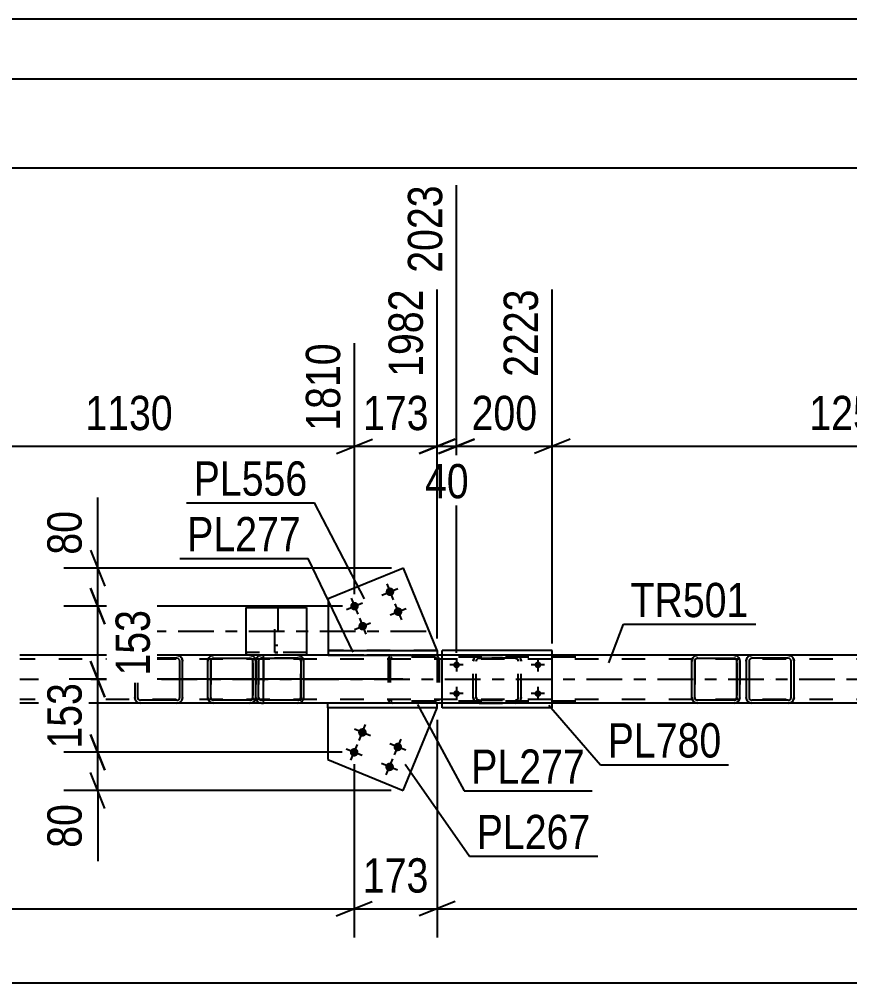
# Model space of a CAD drawing. Header units: millimetres. Extents: x -85 to 756, y -444 to 150.
# Drawn here: x 44.4 to 113.8, y 69.3 to 149.8 of the extents above; entities that cross this region are included whole.
import ezdxf

# ---------------------------------------------------------------- set-up
doc = ezdxf.new("R2010")
doc.units = ezdxf.units.MM
doc.linetypes.add('DXK_LINE_DOT2', pattern=[3.9198, 1.9599, -1.9599])
doc.linetypes.add('DXK_LINE_DOT3', pattern=[5.9187, 2.979, -0.9799, 0.9799, -0.9799])
doc.styles.add('Arial Narrow', font='ARIALN.TTF', dxfattribs={"height": 0.2})

# ---------------------------------------------------------------- blocks, each defined once
blk = doc.blocks.new('Unknown-814409655-1133')
at = {"color": 5, "linetype": 'Continuous'}
for p, q in [((756.248, 149.79), (-84.752, 149.79)), ((751.248, 144.79), (-79.752, 144.79))]:
    blk.add_line(p, q, dxfattribs=at)
blk = doc.blocks.new('Part-814409655-26891 - 2513')
at = {"color": 2, "linetype": 'Continuous'}
for p, q in [((60.127, 96.149), (60.164, 96.333)), ((60.127, 96.149), (60.132, 96.149)), ((60.127, 93.109), (60.127, 96.149)), ((60.169, 96.333), (60.132, 96.149)), ((60.132, 93.109), (60.132, 96.149)), ((60.372, 96.149), (60.391, 96.241)), ((60.372, 93.109), (60.372, 96.149)), ((60.391, 96.241), (60.443, 96.319)), ((60.424, 96.592), (60.607, 96.629)), ((60.424, 96.592), (60.429, 96.592)), ((60.612, 96.629), (60.429, 96.592)), ((60.443, 96.319), (60.521, 96.371)), ((60.521, 96.371), (60.612, 96.389)), ((63.652, 96.629), (60.607, 96.629)), ((60.612, 96.389), (63.652, 96.389)), ((63.739, 96.371), (63.647, 96.389)), ((63.836, 96.592), (63.652, 96.629)), ((63.652, 96.389), (63.744, 96.371)), ((63.739, 96.371), (63.744, 96.371)), ((63.817, 96.319), (63.739, 96.371)), ((63.744, 96.371), (63.822, 96.319)), ((63.869, 96.241), (63.817, 96.319)), ((63.822, 96.319), (63.874, 96.241)), ((63.887, 96.149), (63.869, 96.241)), ((63.874, 96.241), (63.892, 96.149)), ((63.887, 96.149), (63.892, 96.149)), ((63.887, 95.993), (63.887, 96.149)), ((63.887, 95.989), (63.887, 93.269)), ((63.892, 93.109), (63.892, 96.149)), ((64.132, 96.149), (64.096, 96.333)), ((64.132, 93.109), (64.132, 96.149)), ((60.132, 93.109), (60.127, 93.109)), ((60.164, 92.925), (60.127, 93.109)), ((60.132, 93.109), (60.169, 92.925)), ((60.391, 93.017), (60.372, 93.109)), ((60.443, 92.939), (60.391, 93.017)), ((60.424, 92.666), (60.429, 92.666)), ((60.607, 92.629), (60.424, 92.666)), ((60.429, 92.666), (60.612, 92.629)), ((60.521, 92.887), (60.443, 92.939)), ((60.612, 92.869), (60.521, 92.887)), ((63.652, 92.629), (60.607, 92.629)), ((63.652, 92.869), (60.612, 92.869)), ((63.647, 92.869), (63.739, 92.887)), ((63.744, 92.887), (63.652, 92.869)), ((63.652, 92.629), (63.836, 92.666)), ((63.739, 92.887), (63.817, 92.939)), ((63.739, 92.887), (63.744, 92.887)), ((63.822, 92.939), (63.744, 92.887)), ((63.817, 92.939), (63.869, 93.017)), ((63.874, 93.017), (63.822, 92.939)), ((63.869, 93.017), (63.887, 93.109)), ((63.892, 93.109), (63.874, 93.017)), ((63.887, 93.109), (63.887, 93.265)), ((63.887, 93.109), (63.892, 93.109)), ((64.096, 92.925), (64.132, 93.109))]:
    blk.add_line(p, q, dxfattribs=at)
at = {"color": 7, "linetype": 'DXK_LINE_DOT2'}
for p, q in [((60.386, 96.241), (60.367, 96.149)), ((60.372, 96.149), (60.367, 96.149)), ((60.367, 96.149), (60.367, 93.109)), ((60.438, 96.319), (60.386, 96.241)), ((60.516, 96.371), (60.438, 96.319)), ((60.607, 96.389), (60.516, 96.371)), ((60.607, 96.389), (60.612, 96.389)), ((60.612, 96.389), (60.607, 96.389)), ((63.647, 96.629), (63.831, 96.592)), ((63.887, 95.993), (63.887, 95.989)), ((64.091, 96.333), (64.127, 96.149)), ((64.132, 96.149), (64.127, 96.149)), ((64.127, 96.149), (64.127, 93.109)), ((60.367, 93.109), (60.372, 93.109)), ((60.367, 93.109), (60.386, 93.017)), ((60.386, 93.017), (60.438, 92.939)), ((60.438, 92.939), (60.516, 92.887)), ((60.516, 92.887), (60.607, 92.869)), ((60.607, 92.869), (60.612, 92.869)), ((60.612, 92.869), (60.607, 92.869)), ((63.831, 92.666), (63.647, 92.629)), ((63.887, 93.265), (63.887, 93.269)), ((64.127, 93.109), (64.091, 92.925)), ((64.127, 93.109), (64.132, 93.109))]:
    blk.add_line(p, q, dxfattribs=at)
at = {"color": 7, "linetype": 'DXK_LINE_DOT3'}
blk.add_line((62.136, 94.629), (62.124, 94.629), dxfattribs=at)
at = {"color": 2, "linetype": 'Continuous'}
for centre, start, end in [((60.607, 96.149), 112.5, 157.5), ((60.612, 96.149), 112.5, 157.5), ((63.652, 96.149), 22.5, 67.5), ((60.607, 93.109), 202.5, 247.5), ((60.612, 93.109), 202.5, 247.5), ((63.652, 93.109), 292.5, 337.5)]:
    blk.add_arc(centre, 0.48, start, end, dxfattribs=at)
at = {"color": 7, "linetype": 'DXK_LINE_DOT2'}
for centre, start, end in [((63.647, 96.149), 22.5, 67.5), ((63.647, 93.109), 292.5, 337.5)]:
    blk.add_arc(centre, 0.48, start, end, dxfattribs=at)
blk = doc.blocks.new('Part-814409655-2539 - 2513')
at = {"color": 2, "linetype": 'Continuous'}
for p, q in [((54.063, 96.333), (54.026, 96.149)), ((54.026, 96.149), (54.026, 93.109)), ((54.284, 96.241), (54.266, 96.149)), ((54.266, 96.149), (54.266, 93.109)), ((54.336, 96.319), (54.284, 96.241)), ((54.506, 96.629), (54.322, 96.592)), ((54.414, 96.371), (54.336, 96.319)), ((54.506, 96.389), (54.414, 96.371)), ((57.546, 96.629), (54.506, 96.629)), ((57.546, 96.389), (54.506, 96.389)), ((57.73, 96.592), (57.546, 96.629)), ((57.638, 96.371), (57.546, 96.389)), ((57.716, 96.319), (57.638, 96.371)), ((57.768, 96.241), (57.716, 96.319)), ((57.786, 96.149), (57.768, 96.241)), ((57.786, 93.109), (57.786, 96.149)), ((58.026, 96.149), (57.99, 96.333)), ((58.026, 93.109), (58.026, 96.149)), ((54.026, 93.109), (54.063, 92.925)), ((54.266, 93.109), (54.284, 93.017)), ((54.284, 93.017), (54.336, 92.939)), ((54.322, 92.666), (54.506, 92.629)), ((54.336, 92.939), (54.414, 92.887)), ((54.414, 92.887), (54.506, 92.869)), ((57.546, 92.869), (54.506, 92.869)), ((57.546, 92.629), (54.506, 92.629)), ((57.546, 92.869), (57.638, 92.887)), ((57.546, 92.629), (57.73, 92.666)), ((57.638, 92.887), (57.716, 92.939)), ((57.716, 92.939), (57.768, 93.017)), ((57.768, 93.017), (57.786, 93.109)), ((57.99, 92.925), (58.026, 93.109))]:
    blk.add_line(p, q, dxfattribs=at)
at = {"color": 7, "linetype": 'DXK_LINE_DOT2'}
for p, q in [((54.026, 96.149), (54.063, 96.333)), ((54.322, 96.592), (54.506, 96.629)), ((57.546, 96.629), (57.73, 96.592)), ((57.99, 96.333), (58.026, 96.149)), ((54.063, 92.925), (54.026, 93.109)), ((54.506, 92.629), (54.322, 92.666)), ((57.73, 92.666), (57.546, 92.629)), ((58.026, 93.109), (57.99, 92.925))]:
    blk.add_line(p, q, dxfattribs=at)
at = {"color": 7, "linetype": 'DXK_LINE_DOT3'}
blk.add_line((56.026, 94.629), (56.026, 94.629), dxfattribs=at)
at = {"color": 2, "linetype": 'Continuous'}
for centre, start, end in [((54.506, 96.149), 112.5, 157.5), ((57.546, 96.149), 22.5, 67.5), ((54.506, 93.109), 202.5, 247.5), ((57.546, 93.109), 292.5, 337.5)]:
    blk.add_arc(centre, 0.48, start, end, dxfattribs=at)
at = {"color": 7, "linetype": 'DXK_LINE_DOT2'}
for centre, start, end in [((54.506, 96.149), 112.5, 157.5), ((57.546, 96.149), 22.5, 67.5), ((54.506, 93.109), 202.5, 247.5), ((57.546, 93.109), 292.5, 337.5)]:
    blk.add_arc(centre, 0.48, start, end, dxfattribs=at)
blk = doc.blocks.new('Part-814409655-2645 - 2513')
at = {"color": 2, "linetype": 'Continuous'}
for p, q in [((105.143, 96.333), (105.107, 96.149)), ((105.107, 96.149), (105.107, 93.109)), ((105.365, 96.241), (105.347, 96.149)), ((105.347, 96.149), (105.347, 93.109)), ((105.417, 96.319), (105.365, 96.241)), ((105.587, 96.629), (105.403, 96.592)), ((105.495, 96.371), (105.417, 96.319)), ((105.587, 96.389), (105.495, 96.371)), ((108.627, 96.629), (105.587, 96.629)), ((108.627, 96.389), (105.587, 96.389)), ((108.81, 96.592), (108.627, 96.629)), ((108.718, 96.371), (108.627, 96.389)), ((108.796, 96.319), (108.718, 96.371)), ((108.848, 96.241), (108.796, 96.319)), ((108.867, 96.149), (108.848, 96.241)), ((108.867, 93.109), (108.867, 96.149)), ((109.107, 96.149), (109.07, 96.333)), ((109.107, 93.109), (109.107, 96.149)), ((105.107, 93.109), (105.143, 92.925)), ((105.347, 93.109), (105.365, 93.017)), ((105.365, 93.017), (105.417, 92.939)), ((105.403, 92.666), (105.587, 92.629)), ((105.417, 92.939), (105.495, 92.887)), ((105.495, 92.887), (105.587, 92.869)), ((108.627, 92.869), (105.587, 92.869)), ((108.627, 92.629), (105.587, 92.629)), ((108.627, 92.869), (108.718, 92.887)), ((108.627, 92.629), (108.81, 92.666)), ((108.718, 92.887), (108.796, 92.939)), ((108.796, 92.939), (108.848, 93.017)), ((108.848, 93.017), (108.867, 93.109)), ((109.07, 92.925), (109.107, 93.109))]:
    blk.add_line(p, q, dxfattribs=at)
at = {"color": 7, "linetype": 'DXK_LINE_DOT2'}
for p, q in [((105.107, 96.149), (105.143, 96.333)), ((105.403, 96.592), (105.587, 96.629)), ((108.627, 96.629), (108.81, 96.592)), ((109.07, 96.333), (109.107, 96.149)), ((105.143, 92.925), (105.107, 93.109)), ((105.587, 92.629), (105.403, 92.666)), ((108.81, 92.666), (108.627, 92.629)), ((109.107, 93.109), (109.07, 92.925))]:
    blk.add_line(p, q, dxfattribs=at)
at = {"color": 7, "linetype": 'DXK_LINE_DOT3'}
blk.add_line((107.107, 94.629), (107.107, 94.629), dxfattribs=at)
at = {"color": 2, "linetype": 'Continuous'}
for centre, start, end in [((105.587, 96.149), 112.5, 157.5), ((108.627, 96.149), 22.5, 67.5), ((105.587, 93.109), 202.5, 247.5), ((108.627, 93.109), 292.5, 337.5)]:
    blk.add_arc(centre, 0.48, start, end, dxfattribs=at)
at = {"color": 7, "linetype": 'DXK_LINE_DOT2'}
for centre, start, end in [((105.587, 96.149), 112.5, 157.5), ((108.627, 96.149), 22.5, 67.5), ((105.587, 93.109), 202.5, 247.5), ((108.627, 93.109), 292.5, 337.5)]:
    blk.add_arc(centre, 0.48, start, end, dxfattribs=at)
blk = doc.blocks.new('Part-814409655-2599 - 2513')
at = {"color": 2, "linetype": 'Continuous'}
for p, q in [((54.506, 96.629), (44.426, 96.629)), ((60.612, 96.629), (57.546, 96.629)), ((64.612, 96.629), (63.652, 96.629)), ((70.188, 96.629), (67.652, 96.629)), ((79.709, 96.629), (79.293, 96.629)), ((101.055, 96.629), (88.909, 96.629)), ((105.587, 96.629), (104.095, 96.629)), ((137.974, 96.629), (108.627, 96.629)), ((54.506, 92.629), (44.426, 92.629)), ((60.612, 92.629), (57.546, 92.629)), ((64.612, 92.629), (63.652, 92.629)), ((70.158, 92.629), (67.652, 92.629)), ((79.709, 92.629), (79.289, 92.629)), ((101.055, 92.629), (88.909, 92.629)), ((105.587, 92.629), (104.095, 92.629)), ((137.974, 92.629), (108.627, 92.629))]:
    blk.add_line(p, q, dxfattribs=at)
at = {"color": 7, "linetype": 'DXK_LINE_DOT2'}
for p, q in [((645.447, 96.309), (44.426, 96.309)), ((645.447, 96.629), (54.506, 96.629)), ((57.546, 96.629), (54.506, 96.629)), ((63.652, 96.629), (60.612, 96.629)), ((67.652, 96.629), (64.612, 96.629)), ((79.293, 96.629), (70.188, 96.629)), ((88.909, 96.629), (79.709, 96.629)), ((104.095, 96.629), (101.055, 96.629)), ((108.627, 96.629), (105.587, 96.629)), ((645.447, 92.949), (44.426, 92.949)), ((57.546, 92.629), (54.506, 92.629)), ((63.652, 92.629), (60.612, 92.629)), ((67.652, 92.629), (64.612, 92.629)), ((79.289, 92.629), (70.158, 92.629)), ((88.909, 92.629), (79.709, 92.629)), ((104.095, 92.629), (101.055, 92.629)), ((108.627, 92.629), (105.587, 92.629))]:
    blk.add_line(p, q, dxfattribs=at)
at = {"color": 7, "linetype": 'DXK_LINE_DOT3'}
blk.add_line((44.426, 94.629), (645.447, 94.629), dxfattribs=at)
blk = doc.blocks.new('Part-814409655-2679 - 2513')
at = {"color": 7, "linetype": 'DXK_LINE_DOT2'}
for p, q in [((75.225, 96.431), (75.199, 96.309)), ((75.199, 96.309), (75.199, 92.949)), ((75.369, 96.309), (75.382, 96.37)), ((75.369, 96.309), (75.369, 92.949)), ((75.382, 96.37), (75.419, 96.422)), ((75.539, 96.629), (75.409, 96.605)), ((75.419, 96.422), (75.474, 96.457)), ((75.474, 96.457), (75.539, 96.469)), ((90.868, 96.629), (75.539, 96.629)), ((90.868, 96.469), (75.539, 96.469)), ((79.245, 96.605), (79.115, 96.629)), ((79.115, 96.469), (79.18, 96.457)), ((79.18, 96.457), (79.205, 96.442)), ((79.205, 96.442), (79.235, 96.422)), ((79.235, 96.422), (79.272, 96.37)), ((79.272, 96.37), (79.285, 96.309)), ((79.285, 96.309), (79.285, 92.949)), ((79.456, 96.309), (79.43, 96.431)), ((79.456, 96.309), (79.456, 92.949)), ((75.199, 92.949), (75.225, 92.827)), ((75.382, 92.888), (75.369, 92.949)), ((75.419, 92.836), (75.382, 92.888)), ((75.409, 92.653), (75.539, 92.629)), ((75.474, 92.801), (75.419, 92.836)), ((75.539, 92.789), (75.474, 92.801)), ((90.868, 92.789), (75.539, 92.789)), ((90.868, 92.629), (75.539, 92.629)), ((79.115, 92.789), (79.18, 92.801)), ((79.115, 92.629), (79.245, 92.653)), ((79.18, 92.801), (79.205, 92.816)), ((79.205, 92.816), (79.235, 92.836)), ((79.272, 92.888), (79.235, 92.836)), ((79.285, 92.949), (79.272, 92.888)), ((79.43, 92.827), (79.456, 92.949))]:
    blk.add_line(p, q, dxfattribs=at)
for centre, start, end in [((75.526, 96.295), 110.75831, 155.68004), ((79.128, 96.295), 24.31996, 69.24168), ((75.526, 92.963), 204.31996, 249.24168)]:
    blk.add_arc(centre, 0.331, start, end, dxfattribs=at)
blk = doc.blocks.new('Part-814409655-26893 - 2513')
at = {"color": 2, "linetype": 'Continuous'}
for p, q in [((64.772, 92.869), (64.772, 96.389)), ((64.772, 96.389), (64.772, 96.389)), ((64.772, 96.389), (67.894, 96.389)), ((67.894, 96.389), (67.894, 92.869)), ((64.772, 92.869), (64.772, 92.869)), ((67.894, 92.869), (64.772, 92.869))]:
    blk.add_line(p, q, dxfattribs=at)
at = {"color": 7, "linetype": 'DXK_LINE_DOT2'}
for p, q in [((64.772, 96.389), (64.772, 92.869)), ((64.772, 96.389), (64.772, 96.389)), ((67.894, 92.869), (67.894, 96.389)), ((64.772, 92.869), (64.772, 92.869))]:
    blk.add_line(p, q, dxfattribs=at)
blk = doc.blocks.new('Part-814409655-2738 - 2513')
at = {"color": 2, "linetype": 'Continuous'}
for p, q in [((79.289, 92.629), (70.158, 92.629)), ((70.158, 92.229), (70.158, 92.629)), ((79.289, 92.229), (79.289, 92.629)), ((79.289, 92.229), (70.158, 92.229))]:
    blk.add_line(p, q, dxfattribs=at)
blk = doc.blocks.new('Bolt-814409655-2739 - 2513')
at = {"linetype": 'Continuous'}
for points in [[(72.708, 90.323, -1), (73.374, 90.049, -1)], [(72.023, 88.659, -1), (72.689, 88.385, -1)], [(75.667, 89.105, -1), (76.333, 88.831, -1)], [(74.982, 87.441, -1), (75.648, 87.167, -1)]]:
    blk.add_hatch(color=1, dxfattribs=at).paths.add_polyline_path(points)
at = {"color": 1, "linetype": 'Continuous'}
for p, q in [((73.707, 89.912), (72.375, 90.46)), ((72.767, 89.521), (73.315, 90.852)), ((75.726, 88.303), (76.274, 89.634)), ((73.022, 88.248), (71.69, 88.796)), ((72.082, 87.856), (72.63, 89.188)), ((76.666, 88.694), (75.334, 89.242)), ((75.041, 86.638), (75.589, 87.97)), ((75.981, 87.03), (74.649, 87.578))]:
    blk.add_line(p, q, dxfattribs=at)
blk = doc.blocks.new('Part-814409655-2754 - 2513')
at = {"color": 2, "linetype": 'Continuous'}
for p, q in [((76.485, 103.919), (70.188, 101.353)), ((79.293, 97.029), (76.485, 103.919)), ((70.188, 101.353), (70.188, 97.029))]:
    blk.add_line(p, q, dxfattribs=at)
at = {"color": 7, "linetype": 'DXK_LINE_DOT2'}
blk.add_line((79.293, 97.029), (70.188, 97.029), dxfattribs=at)
blk = doc.blocks.new('Part-814409655-2759 - 2513')
at = {"color": 2, "linetype": 'Continuous'}
for p, q in [((70.188, 97.029), (70.188, 96.629)), ((70.188, 97.029), (79.293, 97.029)), ((79.293, 97.029), (79.293, 96.629)), ((70.188, 96.629), (79.293, 96.629))]:
    blk.add_line(p, q, dxfattribs=at)
blk = doc.blocks.new('Bolt-814409655-2760 - 2513')
at = {"linetype": 'Continuous'}
for points in [[(75.68, 102.079, -1), (75.013, 101.807, -1)], [(72.717, 100.871, -1), (72.05, 100.6, -1)], [(76.359, 100.412, -1), (75.693, 100.14, -1)], [(73.396, 99.204, -1), (72.729, 98.933, -1)]]:
    blk.add_hatch(color=1, dxfattribs=at).paths.add_polyline_path(points)
at = {"color": 1, "linetype": 'Continuous'}
for p, q in [((75.075, 102.61), (75.618, 101.276)), ((74.68, 101.671), (76.014, 102.215)), ((71.717, 100.464), (73.05, 101.007)), ((72.112, 101.402), (72.655, 100.069)), ((75.754, 100.943), (76.298, 99.609)), ((75.359, 100.004), (76.693, 100.548)), ((72.396, 98.797), (73.729, 99.34)), ((72.791, 99.735), (73.334, 98.402))]:
    blk.add_line(p, q, dxfattribs=at)
blk = doc.blocks.new('Part-814409655-2775 - 2513')
at = {"color": 2, "linetype": 'Continuous'}
for p, q in [((70.158, 92.229), (70.158, 87.912)), ((76.447, 85.324), (79.289, 92.229)), ((70.158, 87.912), (76.447, 85.324))]:
    blk.add_line(p, q, dxfattribs=at)
at = {"color": 7, "linetype": 'DXK_LINE_DOT2'}
blk.add_line((79.289, 92.229), (70.158, 92.229), dxfattribs=at)
blk = doc.blocks.new('Part-814409655-2792 - 2513')
at = {"color": 2, "linetype": 'Continuous'}
for p, q in [((88.909, 97.029), (79.709, 97.029)), ((79.709, 92.229), (79.709, 97.029)), ((88.909, 92.229), (88.909, 97.029)), ((88.909, 92.229), (79.709, 92.229))]:
    blk.add_line(p, q, dxfattribs=at)
blk = doc.blocks.new('Part-814409655-2793 - 2513')
at = {"color": 7, "linetype": 'DXK_LINE_DOT2'}
for p, q in [((82.309, 96.149), (82.346, 96.333)), ((82.346, 96.333), (82.309, 96.149)), ((82.309, 93.109), (82.309, 96.149)), ((82.549, 96.149), (82.567, 96.241)), ((82.567, 96.241), (82.549, 96.149)), ((82.549, 93.109), (82.549, 96.149)), ((82.567, 96.241), (82.619, 96.319)), ((82.619, 96.319), (82.567, 96.241)), ((82.605, 96.592), (82.789, 96.629)), ((82.789, 96.629), (82.605, 96.592)), ((82.619, 96.319), (82.697, 96.371)), ((82.697, 96.371), (82.619, 96.319)), ((82.697, 96.371), (82.789, 96.389)), ((82.789, 96.389), (82.697, 96.371)), ((82.789, 96.629), (85.829, 96.629)), ((82.789, 96.629), (82.789, 96.629)), ((82.789, 96.629), (85.829, 96.629)), ((82.789, 96.389), (85.829, 96.389)), ((82.789, 96.389), (82.789, 96.389)), ((85.829, 96.389), (82.789, 96.389)), ((85.829, 96.629), (85.829, 96.629)), ((85.829, 96.629), (86.013, 96.592)), ((86.013, 96.592), (85.829, 96.629)), ((85.829, 96.389), (85.829, 96.389)), ((85.829, 96.389), (85.921, 96.371)), ((85.921, 96.371), (85.829, 96.389)), ((85.921, 96.371), (85.999, 96.319)), ((85.999, 96.319), (85.921, 96.371)), ((85.999, 96.319), (86.051, 96.241)), ((86.051, 96.241), (85.999, 96.319)), ((86.051, 96.241), (86.069, 96.149)), ((86.069, 96.149), (86.051, 96.241)), ((86.069, 93.109), (86.069, 96.149)), ((86.273, 96.333), (86.309, 96.149)), ((86.309, 96.149), (86.273, 96.333)), ((86.309, 93.109), (86.309, 96.149)), ((82.346, 92.925), (82.309, 93.109)), ((82.309, 93.109), (82.346, 92.925)), ((82.567, 93.017), (82.549, 93.109)), ((82.549, 93.109), (82.567, 93.017)), ((82.619, 92.939), (82.567, 93.017)), ((82.567, 93.017), (82.619, 92.939)), ((82.789, 92.629), (82.605, 92.665)), ((82.605, 92.665), (82.789, 92.629)), ((82.697, 92.887), (82.619, 92.939)), ((82.619, 92.939), (82.697, 92.887)), ((82.789, 92.869), (82.697, 92.887)), ((82.697, 92.887), (82.789, 92.869)), ((82.789, 92.869), (85.829, 92.869)), ((82.789, 92.869), (82.789, 92.869)), ((82.789, 92.869), (85.829, 92.869)), ((82.789, 92.629), (85.829, 92.629)), ((82.789, 92.629), (82.789, 92.629)), ((82.789, 92.629), (85.829, 92.629)), ((85.921, 92.887), (85.829, 92.869)), ((85.829, 92.869), (85.921, 92.887)), ((85.829, 92.869), (85.829, 92.869)), ((86.013, 92.665), (85.829, 92.629)), ((85.829, 92.629), (86.013, 92.665)), ((85.829, 92.629), (85.829, 92.629)), ((85.999, 92.939), (85.921, 92.887)), ((85.921, 92.887), (85.999, 92.939)), ((86.051, 93.017), (85.999, 92.939)), ((85.999, 92.939), (86.051, 93.017)), ((86.069, 93.109), (86.051, 93.017)), ((86.051, 93.017), (86.069, 93.109)), ((86.309, 93.109), (86.273, 92.925)), ((86.273, 92.925), (86.309, 93.109))]:
    blk.add_line(p, q, dxfattribs=at)
at = {"color": 7, "linetype": 'DXK_LINE_DOT3'}
blk.add_line((84.309, 94.629), (84.309, 94.629), dxfattribs=at)
at = {"color": 7, "linetype": 'DXK_LINE_DOT2'}
for centre, start, end in [((82.789, 96.149), 112.5, 157.5), ((82.789, 96.149), 112.5, 157.5), ((85.829, 96.149), 22.5, 67.5), ((85.829, 96.149), 22.5, 67.5), ((82.789, 93.109), 202.5, 247.5), ((82.789, 93.109), 202.5, 247.5), ((85.829, 93.109), 292.5, 337.5), ((85.829, 93.109), 292.5, 337.5)]:
    blk.add_arc(centre, 0.48, start, end, dxfattribs=at)
blk = doc.blocks.new('Bolt-814409655-2797 - 2513')
at = {"linetype": 'Continuous'}
for points in [[(80.909, 95.549, -1), (80.909, 96.109, -1)], [(87.709, 95.549, -1), (87.709, 96.109, -1)], [(80.909, 93.149, -1), (80.909, 93.709, -1)], [(87.709, 93.149, -1), (87.709, 93.709, -1)]]:
    blk.add_hatch(color=1, dxfattribs=at).paths.add_polyline_path(points)
at = {"color": 1, "linetype": 'Continuous'}
for p, q in [((81.469, 95.829), (80.349, 95.829)), ((80.909, 96.389), (80.909, 95.269)), ((88.269, 95.829), (87.149, 95.829)), ((87.709, 96.389), (87.709, 95.269)), ((81.469, 93.429), (80.349, 93.429)), ((80.909, 93.989), (80.909, 92.869)), ((88.269, 93.429), (87.149, 93.429)), ((87.709, 93.989), (87.709, 92.869))]:
    blk.add_line(p, q, dxfattribs=at)
blk = doc.blocks.new('Part-814409655-2820 - 2513')
at = {"color": 2, "linetype": 'Continuous'}
for p, q in [((100.57, 96.149), (100.606, 96.333)), ((100.57, 96.149), (100.575, 96.149)), ((100.57, 93.109), (100.57, 96.149)), ((100.611, 96.333), (100.575, 96.149)), ((100.575, 93.109), (100.575, 96.149)), ((100.815, 96.149), (100.833, 96.241)), ((100.815, 93.109), (100.815, 96.149)), ((100.833, 96.241), (100.885, 96.319)), ((100.866, 96.592), (101.05, 96.629)), ((100.866, 96.592), (100.871, 96.592)), ((101.055, 96.629), (100.871, 96.592)), ((100.885, 96.319), (100.963, 96.371)), ((100.963, 96.371), (101.055, 96.389)), ((104.095, 96.629), (101.05, 96.629)), ((101.055, 96.389), (104.095, 96.389)), ((104.182, 96.371), (104.09, 96.389)), ((104.279, 96.592), (104.095, 96.629)), ((104.095, 96.389), (104.187, 96.371)), ((104.182, 96.371), (104.187, 96.371)), ((104.26, 96.319), (104.182, 96.371)), ((104.187, 96.371), (104.265, 96.319)), ((104.312, 96.241), (104.26, 96.319)), ((104.265, 96.319), (104.317, 96.241)), ((104.33, 96.149), (104.312, 96.241)), ((104.317, 96.241), (104.335, 96.149)), ((104.33, 96.149), (104.335, 96.149)), ((104.33, 95.993), (104.33, 96.149)), ((104.33, 95.989), (104.33, 93.269)), ((104.335, 93.109), (104.335, 96.149)), ((104.575, 96.149), (104.538, 96.333)), ((104.575, 93.109), (104.575, 96.149)), ((100.575, 93.109), (100.57, 93.109)), ((100.606, 92.925), (100.57, 93.109)), ((100.575, 93.109), (100.611, 92.925)), ((100.833, 93.017), (100.815, 93.109)), ((100.885, 92.939), (100.833, 93.017)), ((100.866, 92.666), (100.871, 92.666)), ((101.05, 92.629), (100.866, 92.666)), ((100.871, 92.666), (101.055, 92.629)), ((100.963, 92.887), (100.885, 92.939)), ((101.055, 92.869), (100.963, 92.887)), ((104.095, 92.629), (101.05, 92.629)), ((104.095, 92.869), (101.055, 92.869)), ((104.09, 92.869), (104.182, 92.887)), ((104.187, 92.887), (104.095, 92.869)), ((104.095, 92.629), (104.279, 92.666)), ((104.182, 92.887), (104.26, 92.939)), ((104.182, 92.887), (104.187, 92.887)), ((104.265, 92.939), (104.187, 92.887)), ((104.26, 92.939), (104.312, 93.017)), ((104.317, 93.017), (104.265, 92.939)), ((104.312, 93.017), (104.33, 93.109)), ((104.335, 93.109), (104.317, 93.017)), ((104.33, 93.109), (104.33, 93.265)), ((104.33, 93.109), (104.335, 93.109)), ((104.538, 92.925), (104.575, 93.109))]:
    blk.add_line(p, q, dxfattribs=at)
at = {"color": 7, "linetype": 'DXK_LINE_DOT2'}
for p, q in [((100.828, 96.241), (100.81, 96.149)), ((100.815, 96.149), (100.81, 96.149)), ((100.81, 96.149), (100.81, 93.109)), ((100.88, 96.319), (100.828, 96.241)), ((100.958, 96.371), (100.88, 96.319)), ((101.05, 96.389), (100.958, 96.371)), ((101.05, 96.389), (101.055, 96.389)), ((101.055, 96.389), (101.05, 96.389)), ((104.09, 96.629), (104.274, 96.592)), ((104.33, 95.993), (104.33, 95.989)), ((104.533, 96.333), (104.57, 96.149)), ((104.575, 96.149), (104.57, 96.149)), ((104.57, 96.149), (104.57, 93.109)), ((100.81, 93.109), (100.815, 93.109)), ((100.81, 93.109), (100.828, 93.017)), ((100.828, 93.017), (100.88, 92.939)), ((100.88, 92.939), (100.958, 92.887)), ((100.958, 92.887), (101.05, 92.869)), ((101.05, 92.869), (101.055, 92.869)), ((101.055, 92.869), (101.05, 92.869)), ((104.274, 92.666), (104.09, 92.629)), ((104.33, 93.265), (104.33, 93.269)), ((104.57, 93.109), (104.533, 92.925)), ((104.57, 93.109), (104.575, 93.109))]:
    blk.add_line(p, q, dxfattribs=at)
at = {"color": 7, "linetype": 'DXK_LINE_DOT3'}
blk.add_line((102.578, 94.629), (102.567, 94.629), dxfattribs=at)
at = {"color": 2, "linetype": 'Continuous'}
for centre, start, end in [((101.05, 96.149), 112.5, 157.5), ((101.055, 96.149), 112.5, 157.5), ((104.095, 96.149), 22.5, 67.5), ((101.05, 93.109), 202.5, 247.5), ((101.055, 93.109), 202.5, 247.5), ((104.095, 93.109), 292.5, 337.5)]:
    blk.add_arc(centre, 0.48, start, end, dxfattribs=at)
at = {"color": 7, "linetype": 'DXK_LINE_DOT2'}
for centre, start, end in [((104.09, 96.149), 22.5, 67.5), ((104.09, 93.109), 292.5, 337.5)]:
    blk.add_arc(centre, 0.48, start, end, dxfattribs=at)
blk = doc.blocks.new('Part-814409655-26892 - 2513')
at = {"color": 7, "linetype": 'DXK_LINE_DOT2'}
for p, q in [((64.127, 96.149), (64.13, 96.161)), ((64.127, 96.149), (64.127, 93.109)), ((64.127, 96.149), (64.132, 96.149)), ((64.386, 96.241), (64.367, 96.149)), ((64.367, 96.149), (64.367, 93.109)), ((64.367, 96.149), (64.372, 96.149)), ((64.438, 96.319), (64.386, 96.241)), ((64.516, 96.371), (64.438, 96.319)), ((64.607, 96.389), (64.516, 96.371)), ((64.612, 96.389), (64.607, 96.389)), ((64.772, 96.389), (64.772, 96.629)), ((67.652, 96.389), (64.772, 96.389)), ((67.647, 96.629), (67.831, 96.592)), ((67.739, 96.371), (67.647, 96.389)), ((67.652, 96.389), (67.744, 96.371)), ((67.739, 96.371), (67.744, 96.371)), ((67.817, 96.319), (67.739, 96.371)), ((67.744, 96.371), (67.822, 96.319)), ((67.869, 96.241), (67.817, 96.319)), ((67.822, 96.319), (67.874, 96.241)), ((67.887, 96.149), (67.869, 96.241)), ((67.874, 96.241), (67.892, 96.149)), ((67.887, 96.149), (67.892, 96.149)), ((67.887, 96.149), (67.887, 93.109)), ((67.892, 93.109), (67.892, 96.149)), ((68.091, 96.333), (68.127, 96.149)), ((68.127, 96.149), (68.127, 93.109)), ((68.127, 96.149), (68.132, 96.149)), ((64.127, 93.109), (64.132, 93.109)), ((64.13, 93.097), (64.127, 93.109)), ((64.367, 93.109), (64.372, 93.109)), ((64.367, 93.109), (64.386, 93.017)), ((64.386, 93.017), (64.438, 92.939)), ((64.438, 92.939), (64.516, 92.887)), ((64.516, 92.887), (64.607, 92.869)), ((64.607, 92.869), (64.612, 92.869)), ((64.612, 92.869), (64.607, 92.869)), ((67.652, 92.869), (64.772, 92.869)), ((64.772, 92.629), (64.772, 92.869)), ((67.647, 92.869), (67.739, 92.887)), ((67.647, 92.869), (67.652, 92.869)), ((67.831, 92.666), (67.647, 92.629)), ((67.744, 92.887), (67.652, 92.869)), ((67.739, 92.887), (67.817, 92.939)), ((67.739, 92.887), (67.744, 92.887)), ((67.822, 92.939), (67.744, 92.887)), ((67.817, 92.939), (67.869, 93.017)), ((67.874, 93.017), (67.822, 92.939)), ((67.869, 93.017), (67.887, 93.109)), ((67.892, 93.109), (67.874, 93.017)), ((67.887, 93.109), (67.892, 93.109)), ((68.127, 93.109), (68.091, 92.925)), ((68.127, 93.109), (68.132, 93.109))]:
    blk.add_line(p, q, dxfattribs=at)
at = {"color": 2, "linetype": 'Continuous'}
for p, q in [((64.13, 96.161), (64.164, 96.333)), ((64.169, 96.333), (64.132, 96.149)), ((64.132, 93.109), (64.132, 96.149)), ((64.372, 96.149), (64.391, 96.241)), ((64.372, 93.109), (64.372, 96.149)), ((64.391, 96.241), (64.443, 96.319)), ((64.424, 96.592), (64.607, 96.629)), ((64.424, 96.592), (64.429, 96.592)), ((64.612, 96.629), (64.429, 96.592)), ((64.443, 96.319), (64.521, 96.371)), ((64.521, 96.371), (64.612, 96.389)), ((67.652, 96.629), (64.607, 96.629)), ((64.772, 96.389), (64.612, 96.389)), ((64.772, 96.389), (64.772, 96.629)), ((67.836, 96.592), (67.652, 96.629)), ((68.132, 96.149), (68.096, 96.333)), ((68.132, 96.149), (68.132, 93.109)), ((64.164, 92.925), (64.13, 93.097)), ((64.132, 93.109), (64.169, 92.925)), ((64.391, 93.017), (64.372, 93.109)), ((64.443, 92.939), (64.391, 93.017)), ((64.424, 92.666), (64.429, 92.666)), ((64.607, 92.629), (64.424, 92.666)), ((64.429, 92.666), (64.612, 92.629)), ((64.521, 92.887), (64.443, 92.939)), ((64.612, 92.869), (64.521, 92.887)), ((64.607, 92.629), (64.772, 92.629)), ((64.772, 92.869), (64.612, 92.869)), ((64.772, 92.629), (64.772, 92.869)), ((67.652, 92.629), (64.772, 92.629)), ((67.652, 92.629), (67.836, 92.666)), ((68.096, 92.925), (68.132, 93.109))]:
    blk.add_line(p, q, dxfattribs=at)
at = {"color": 7, "linetype": 'DXK_LINE_DOT3'}
blk.add_line((66.135, 94.629), (66.124, 94.629), dxfattribs=at)
at = {"color": 2, "linetype": 'Continuous'}
for centre, start, end in [((64.607, 96.149), 112.49997, 157.49997), ((64.612, 96.149), 112.49997, 157.49997), ((67.652, 96.149), 22.49997, 67.49997), ((64.607, 93.109), 202.49997, 247.49997), ((64.612, 93.109), 202.49997, 247.49997), ((67.652, 93.109), 292.49997, 337.49997)]:
    blk.add_arc(centre, 0.48, start, end, dxfattribs=at)
at = {"color": 7, "linetype": 'DXK_LINE_DOT2'}
for centre, start, end in [((67.647, 96.149), 22.49997, 67.49997), ((67.647, 93.109), 292.49997, 337.49997)]:
    blk.add_arc(centre, 0.48, start, end, dxfattribs=at)
blk = doc.blocks.new('Part-814409655-26894 - 2513')
at = {"color": 2, "linetype": 'Continuous'}
for p, q in [((63.337, 96.629), (63.337, 100.629)), ((63.337, 100.629), (68.377, 100.629)), ((68.377, 100.629), (68.377, 96.629)), ((68.377, 96.629), (63.337, 96.629)), ((63.337, 96.629), (63.337, 96.629)), ((68.377, 96.629), (68.377, 96.629))]:
    blk.add_line(p, q, dxfattribs=at)
at = {"color": 7, "linetype": 'DXK_LINE_DOT3'}
blk.add_line((78.377, 98.629), (53.337, 98.629), dxfattribs=at)
at = {"color": 7, "linetype": 'DXK_LINE_DOT2'}
for p, q in [((68.377, 96.869), (63.337, 96.869)), ((68.377, 96.869), (63.337, 96.869)), ((63.337, 96.869), (63.337, 96.869)), ((63.337, 96.869), (63.337, 96.853)), ((63.337, 96.853), (63.337, 96.649)), ((63.337, 96.629), (63.337, 96.649)), ((68.377, 96.869), (68.377, 96.869)), ((68.377, 96.869), (68.377, 96.649)), ((68.377, 96.629), (68.377, 96.649)), ((68.377, 96.629), (63.337, 96.629))]:
    blk.add_line(p, q, dxfattribs=at)
blk = doc.blocks.new('Part-814409655-26895 - 2513')
at = {"color": 7, "linetype": 'DXK_LINE_DOT2'}
for p, q in [((65.735, 96.869), (65.735, 100.629)), ((65.975, 100.629), (65.735, 100.629)), ((65.975, 100.629), (65.975, 96.869)), ((65.735, 97.469), (65.975, 97.469)), ((65.975, 96.869), (65.735, 96.869)), ((65.735, 96.869), (65.975, 96.869))]:
    blk.add_line(p, q, dxfattribs=at)
blk = doc.blocks.new('StraightDimension-814409655-26064 - 2513')
at = {"color": 7, "linetype": 'Continuous'}
for p, q in [((80.909, 96.829), (80.909, 135.915)), ((88.909, 97.629), (88.909, 127.215)), ((79.409, 113.503), (82.409, 114.703)), ((90.409, 114.703), (87.409, 113.503)), ((80.909, 114.103), (88.909, 114.103))]:
    blk.add_line(p, q, dxfattribs=at)
at = {"color": 0}
blk.add_wipeout([(88.251, 114.853), (88.251, 119.053), (81.567, 119.053), (81.567, 114.853)], dxfattribs=at)
at = {"color": 3, "style": 'Arial Narrow'}
blk.add_text('200', height=2.8633, dxfattribs=at).set_placement((82.167, 115.453))
at = {"color": 0, "linetype": 'Continuous'}
blk.add_wipeout([(88.309, 127.815), (84.109, 127.815), (84.109, 119.303), (88.309, 119.303)], dxfattribs=at)
at = {"color": 3, "linetype": 'Continuous', "style": 'Arial Narrow'}
blk.add_text('2223', height=2.8633, rotation=90.00021, dxfattribs=at).set_placement((87.709, 119.903))
blk = doc.blocks.new('StraightDimension-814409655-26067 - 2513')
at = {"color": 7, "linetype": 'Continuous'}
for p, q in [((34.726, 97.629), (34.726, 125.387)), ((72.383, 101.736), (72.383, 122.715)), ((36.226, 114.703), (33.226, 113.503)), ((70.883, 113.503), (73.883, 114.703)), ((34.726, 114.103), (72.383, 114.103))]:
    blk.add_line(p, q, dxfattribs=at)
at = {"color": 0}
blk.add_wipeout([(57.811, 114.853), (57.811, 119.053), (49.298, 119.053), (49.298, 114.853)], dxfattribs=at)
at = {"color": 3, "style": 'Arial Narrow'}
blk.add_text('1130', height=2.8633, dxfattribs=at).set_placement((49.898, 115.453))
at = {"color": 0, "linetype": 'Continuous'}
blk.add_wipeout([(71.783, 123.315), (67.583, 123.315), (67.583, 114.802), (71.783, 114.803)], dxfattribs=at)
at = {"color": 3, "linetype": 'Continuous', "style": 'Arial Narrow'}
blk.add_text('1810', height=2.8633, rotation=90.00021, dxfattribs=at).set_placement((71.183, 115.403))
blk = doc.blocks.new('StraightDimension-814409655-2918 - 2513')
at = {"color": 7, "linetype": 'Continuous'}
for p, q in [((50.335, 96.129), (51.535, 93.129)), ((76.41, 94.629), (48.085, 94.629)), ((50.935, 88.522), (50.935, 94.629)), ((51.535, 87.022), (50.335, 90.022)), ((71.356, 88.522), (48.085, 88.522))]:
    blk.add_line(p, q, dxfattribs=at)
at = {"color": 0}
blk.add_wipeout([(50.185, 94.918), (45.985, 94.918), (45.985, 88.233), (50.185, 88.233)], dxfattribs=at)
at = {"color": 3, "style": 'Arial Narrow'}
blk.add_text('153', height=2.8633, rotation=90.00021, dxfattribs=at).set_placement((49.585, 88.833))
blk = doc.blocks.new('StraightDimension-814409655-2894 - 2513')
at = {"color": 7, "linetype": 'Continuous'}
for p, q in [((50.935, 103.919), (50.935, 109.825)), ((50.935, 103.919), (50.935, 109.825)), ((50.335, 105.419), (51.535, 102.419)), ((75.485, 103.919), (48.085, 103.919)), ((50.935, 100.736), (50.935, 103.919)), ((51.535, 99.236), (50.335, 102.236)), ((71.383, 100.736), (48.085, 100.736))]:
    blk.add_line(p, q, dxfattribs=at)
at = {"color": 0}
blk.add_wipeout([(50.185, 109.3), (45.985, 109.3), (45.985, 104.444), (50.185, 104.444)], dxfattribs=at)
at = {"color": 3, "style": 'Arial Narrow'}
blk.add_text('80', height=2.8633, rotation=90.00021, dxfattribs=at).set_placement((49.585, 105.044))
blk = doc.blocks.new('StraightDimension-814409655-2905 - 2513')
at = {"color": 7, "linetype": 'Continuous'}
for p, q in [((50.335, 102.236), (51.535, 99.236)), ((71.383, 100.736), (48.535, 100.736)), ((50.935, 94.629), (50.935, 100.736)), ((51.535, 93.129), (50.335, 96.129)), ((76.41, 94.629), (48.535, 94.629))]:
    blk.add_line(p, q, dxfattribs=at)
at = {"color": 0}
blk.add_wipeout([(55.885, 101.024), (51.685, 101.024), (51.685, 94.34), (55.885, 94.34)], dxfattribs=at)
at = {"color": 3, "style": 'Arial Narrow'}
blk.add_text('153', height=2.8633, rotation=90.00021, dxfattribs=at).set_placement((55.285, 94.94))
blk = doc.blocks.new('StraightDimension-814409655-2931 - 2513')
at = {"color": 7, "linetype": 'Continuous'}
for p, q in [((50.335, 90.022), (51.535, 87.022)), ((71.356, 88.522), (48.085, 88.522)), ((50.935, 85.324), (50.935, 88.522)), ((51.535, 83.824), (50.335, 86.824)), ((75.447, 85.324), (48.085, 85.324)), ((50.935, 85.324), (50.935, 79.418)), ((50.935, 85.324), (50.935, 79.418))]:
    blk.add_line(p, q, dxfattribs=at)
at = {"color": 0}
blk.add_wipeout([(50.185, 84.799), (45.985, 84.799), (45.985, 79.943), (50.185, 79.943)], dxfattribs=at)
at = {"color": 3, "style": 'Arial Narrow'}
blk.add_text('80', height=2.8633, rotation=90.00021, dxfattribs=at).set_placement((49.585, 80.543))
blk = doc.blocks.new('StraightDimension-814409655-2942 - 2513')
at = {"color": 7, "linetype": 'Continuous'}
for p, q in [((7.554, 91.629), (7.554, 73.051)), ((72.356, 87.522), (72.356, 73.051)), ((9.054, 76.051), (6.054, 74.851)), ((70.856, 74.851), (73.856, 76.051)), ((7.554, 75.451), (72.356, 75.451))]:
    blk.add_line(p, q, dxfattribs=at)
at = {"color": 0}
blk.add_wipeout([(44.211, 76.201), (44.211, 80.401), (35.699, 80.401), (35.699, 76.201)], dxfattribs=at)
at = {"color": 3, "style": 'Arial Narrow'}
blk.add_text('1809', height=2.8633, dxfattribs=at).set_placement((36.299, 76.801))
blk = doc.blocks.new('StraightDimension-814409655-2948 - 2513')
at = {"color": 7, "linetype": 'Continuous'}
for p, q in [((79.289, 91.229), (79.289, 73.051)), ((72.356, 87.522), (72.356, 73.051)), ((70.856, 74.851), (73.856, 76.051)), ((80.789, 76.051), (77.789, 74.851)), ((72.356, 75.451), (79.289, 75.451))]:
    blk.add_line(p, q, dxfattribs=at)
at = {"color": 0}
blk.add_wipeout([(79.164, 76.201), (79.164, 80.401), (72.48, 80.401), (72.48, 76.201)], dxfattribs=at)
at = {"color": 3, "style": 'Arial Narrow'}
blk.add_text('173', height=2.8633, dxfattribs=at).set_placement((73.08, 76.801))
blk = doc.blocks.new('StraightDimension-814409655-2954 - 2513')
at = {"color": 7, "linetype": 'Continuous'}
for p, q in [((79.289, 91.229), (79.289, 73.051)), ((80.789, 76.051), (77.789, 74.851)), ((79.289, 75.451), (645.447, 75.451))]:
    blk.add_line(p, q, dxfattribs=at)
blk = doc.blocks.new('StraightDimension-814409655-2959 - 2513')
at = {"color": 7, "linetype": 'Continuous'}
blk.add_line((6.914, 137.385), (646.087, 137.385), dxfattribs=at)
blk = doc.blocks.new('StraightDimension-814409655-3033 - 2513')
at = {"color": 7, "linetype": 'Continuous'}
blk.add_line((7.554, 69.265), (645.447, 69.265), dxfattribs=at)
blk = doc.blocks.new('StraightDimension-814409655-26063 - 2513')
at = {"color": 7, "linetype": 'Continuous'}
for p, q in [((88.909, 97.629), (88.909, 127.215)), ((139.174, 96.829), (139.174, 122.715)), ((90.409, 114.703), (87.409, 113.503)), ((137.674, 113.503), (140.674, 114.703)), ((88.909, 114.103), (139.174, 114.103))]:
    blk.add_line(p, q, dxfattribs=at)
at = {"color": 0}
blk.add_wipeout([(118.298, 114.853), (118.298, 119.053), (109.785, 119.053), (109.785, 114.853)], dxfattribs=at)
at = {"color": 3, "style": 'Arial Narrow'}
blk.add_text('1257', height=2.8633, dxfattribs=at).set_placement((110.385, 115.453))
at = {"color": 0, "linetype": 'Continuous'}
blk.add_wipeout([(138.574, 123.315), (134.374, 123.315), (134.374, 114.802), (138.574, 114.803)], dxfattribs=at)
at = {"color": 3, "linetype": 'Continuous', "style": 'Arial Narrow'}
blk.add_text('3479', height=2.8633, rotation=90.00021, dxfattribs=at).set_placement((137.974, 115.403))
blk = doc.blocks.new('StraightDimension-814409655-26065 - 2513')
at = {"color": 7, "linetype": 'Continuous'}
for p, q in [((80.909, 96.829), (80.909, 135.915)), ((79.293, 98.029), (79.293, 127.215)), ((77.793, 113.503), (80.793, 114.703)), ((82.409, 114.703), (79.409, 113.503)), ((79.293, 114.103), (80.909, 114.103))]:
    blk.add_line(p, q, dxfattribs=at)
at = {"color": 0, "linetype": 'Continuous'}
blk.add_wipeout([(80.309, 136.515), (76.109, 136.515), (76.109, 128.002), (80.309, 128.003)], dxfattribs=at)
at = {"color": 3, "linetype": 'Continuous', "style": 'Arial Narrow'}
blk.add_text('2023', height=2.8633, rotation=90.00021, dxfattribs=at).set_placement((79.709, 128.603))
at = {"color": 0}
blk.add_wipeout([(82.529, 109.153), (82.529, 113.353), (77.673, 113.353), (77.673, 109.153)], dxfattribs=at)
at = {"color": 3, "style": 'Arial Narrow'}
blk.add_text('40', height=2.8633, dxfattribs=at).set_placement((78.273, 109.753))
blk = doc.blocks.new('StraightDimension-814409655-26066 - 2513')
at = {"color": 7, "linetype": 'Continuous'}
for p, q in [((79.293, 98.029), (79.293, 127.215)), ((72.383, 101.736), (72.383, 122.715)), ((70.883, 113.503), (73.883, 114.703)), ((80.793, 114.703), (77.793, 113.503)), ((72.383, 114.103), (79.293, 114.103))]:
    blk.add_line(p, q, dxfattribs=at)
at = {"color": 0}
blk.add_wipeout([(79.18, 114.853), (79.18, 119.053), (72.496, 119.053), (72.496, 114.853)], dxfattribs=at)
at = {"color": 3, "style": 'Arial Narrow'}
blk.add_text('173', height=2.8633, dxfattribs=at).set_placement((73.096, 115.453))
at = {"color": 0, "linetype": 'Continuous'}
blk.add_wipeout([(78.693, 127.815), (74.493, 127.815), (74.493, 119.303), (78.693, 119.303)], dxfattribs=at)
at = {"color": 3, "linetype": 'Continuous', "style": 'Arial Narrow'}
blk.add_text('1982', height=2.8633, rotation=90.00021, dxfattribs=at).set_placement((78.093, 119.903))
blk = doc.blocks.new('Mark-814409655-2595 - 2513')
at = {"color": 30, "linetype": 'Continuous'}
for p, q in [((93.642, 96.004), (94.845, 99.22)), ((94.845, 99.22), (105.909, 99.22))]:
    blk.add_line(p, q, dxfattribs=at)
at = {"color": 0}
blk.add_wipeout([(105.309, 99.82), (105.309, 102.82), (95.445, 102.82), (95.445, 99.82)], dxfattribs=at)
blk.add_wipeout([(105.309, 99.82), (105.309, 102.82), (95.445, 102.82), (95.445, 99.82)], dxfattribs=at)
at = {"color": 3, "style": 'Arial Narrow'}
blk.add_text('TR501', height=2.8633, dxfattribs=at).set_placement((95.445, 99.82))
blk = doc.blocks.new('Mark-814409655-2734 - 2513')
at = {"color": 30, "linetype": 'Continuous'}
for p, q in [((77.635, 92.511), (81.537, 85.294)), ((81.537, 85.294), (92.241, 85.294))]:
    blk.add_line(p, q, dxfattribs=at)
at = {"color": 0}
blk.add_wipeout([(91.641, 85.894), (91.641, 88.894), (82.137, 88.894), (82.137, 85.894)], dxfattribs=at)
blk.add_wipeout([(91.641, 85.894), (91.641, 88.894), (82.137, 88.894), (82.137, 85.894)], dxfattribs=at)
at = {"color": 3, "style": 'Arial Narrow'}
blk.add_text('PL277', height=2.8633, dxfattribs=at).set_placement((82.137, 85.894))
blk = doc.blocks.new('Mark-814409655-2750 - 2513')
at = {"color": 30, "linetype": 'Continuous'}
for p in [(58.349, 109.374), (73.205, 101.355)]:
    blk.add_line(p, (69.053, 109.374), dxfattribs=at)
at = {"color": 0}
blk.add_wipeout([(68.453, 109.974), (68.453, 112.974), (58.949, 112.974), (58.949, 109.974)], dxfattribs=at)
blk.add_wipeout([(68.453, 109.974), (68.453, 112.974), (58.949, 112.974), (58.949, 109.974)], dxfattribs=at)
at = {"color": 3, "style": 'Arial Narrow'}
blk.add_text('PL556', height=2.8633, dxfattribs=at).set_placement((58.949, 109.974))
blk = doc.blocks.new('Mark-814409655-2755 - 2513')
at = {"color": 30, "linetype": 'Continuous'}
for p in [(57.804, 104.726), (72.282, 96.886)]:
    blk.add_line(p, (68.508, 104.726), dxfattribs=at)
at = {"color": 0}
blk.add_wipeout([(67.908, 105.326), (67.908, 108.326), (58.404, 108.326), (58.404, 105.326)], dxfattribs=at)
blk.add_wipeout([(67.908, 105.326), (67.908, 108.326), (58.404, 108.326), (58.404, 105.326)], dxfattribs=at)
at = {"color": 3, "style": 'Arial Narrow'}
blk.add_text('PL277', height=2.8633, dxfattribs=at).set_placement((58.404, 105.326))
blk = doc.blocks.new('Mark-814409655-2771 - 2513')
at = {"color": 30, "linetype": 'Continuous'}
for p, q in [((76.629, 87.519), (81.996, 79.833)), ((81.996, 79.833), (92.7, 79.833))]:
    blk.add_line(p, q, dxfattribs=at)
at = {"color": 0}
blk.add_wipeout([(92.1, 80.433), (92.1, 83.433), (82.596, 83.433), (82.596, 80.433)], dxfattribs=at)
blk.add_wipeout([(92.1, 80.433), (92.1, 83.433), (82.596, 83.433), (82.596, 80.433)], dxfattribs=at)
at = {"color": 3, "style": 'Arial Narrow'}
blk.add_text('PL267', height=2.8633, dxfattribs=at).set_placement((82.596, 80.433))
blk = doc.blocks.new('Mark-814409655-2788 - 2513')
at = {"color": 30, "linetype": 'Continuous'}
for p, q in [((88.633, 92.451), (92.938, 87.489)), ((92.938, 87.489), (103.642, 87.489))]:
    blk.add_line(p, q, dxfattribs=at)
at = {"color": 0}
blk.add_wipeout([(103.042, 88.089), (103.042, 91.089), (93.538, 91.089), (93.538, 88.089)], dxfattribs=at)
blk.add_wipeout([(103.042, 88.089), (103.042, 91.089), (93.538, 91.089), (93.538, 88.089)], dxfattribs=at)
at = {"color": 3, "style": 'Arial Narrow'}
blk.add_text('PL780', height=2.8633, dxfattribs=at).set_placement((93.538, 88.089))

msp = doc.modelspace()

# ---------------------------------------------------------------- block references
for name in ['Unknown-814409655-1133', 'Part-814409655-2754 - 2513', 'Bolt-814409655-2760 - 2513', 'Part-814409655-26894 - 2513', 'Part-814409655-26895 - 2513', 'Part-814409655-2599 - 2513', 'Part-814409655-2759 - 2513', 'Part-814409655-2792 - 2513', 'Part-814409655-2539 - 2513', 'Part-814409655-26891 - 2513', 'Part-814409655-26892 - 2513', 'Part-814409655-26893 - 2513', 'Part-814409655-2679 - 2513', 'Bolt-814409655-2797 - 2513', 'Part-814409655-2793 - 2513', 'Part-814409655-2820 - 2513', 'Part-814409655-2645 - 2513', 'Part-814409655-2738 - 2513', 'Part-814409655-2775 - 2513', 'Bolt-814409655-2739 - 2513']:
    msp.add_blockref(name, (0, 0))

# ---------------------------------------------------------------- next in the draw order: block references
for name in ['StraightDimension-814409655-26064 - 2513', 'StraightDimension-814409655-26067 - 2513', 'StraightDimension-814409655-2918 - 2513']:
    msp.add_blockref(name, (0, 0))

# ---------------------------------------------------------------- next in the draw order: block references
for name in ['StraightDimension-814409655-2894 - 2513', 'StraightDimension-814409655-2931 - 2513']:
    msp.add_blockref(name, (0, 0))

# ---------------------------------------------------------------- next in the draw order: block references
for name in ['StraightDimension-814409655-2905 - 2513', 'StraightDimension-814409655-2942 - 2513']:
    msp.add_blockref(name, (0, 0))

# ---------------------------------------------------------------- next in the draw order: block references
for name in ['StraightDimension-814409655-2959 - 2513', 'StraightDimension-814409655-2948 - 2513']:
    msp.add_blockref(name, (0, 0))

# ---------------------------------------------------------------- next in the draw order: block references
for name in ['StraightDimension-814409655-26065 - 2513', 'StraightDimension-814409655-26063 - 2513', 'StraightDimension-814409655-2954 - 2513']:
    msp.add_blockref(name, (0, 0))

# ---------------------------------------------------------------- next in the draw order: block references
for name in ['StraightDimension-814409655-26066 - 2513', 'Mark-814409655-2595 - 2513', 'StraightDimension-814409655-3033 - 2513']:
    msp.add_blockref(name, (0, 0))

# ---------------------------------------------------------------- next in the draw order: block references
for name in ['Mark-814409655-2750 - 2513', 'Mark-814409655-2734 - 2513']:
    msp.add_blockref(name, (0, 0))

# ---------------------------------------------------------------- next in the draw order: block references
for name in ['Mark-814409655-2755 - 2513', 'Mark-814409655-2771 - 2513']:
    msp.add_blockref(name, (0, 0))

# ---------------------------------------------------------------- next in the draw order: block references
msp.add_blockref('Mark-814409655-2788 - 2513', (0, 0))

doc.saveas('drawing.dxf')
